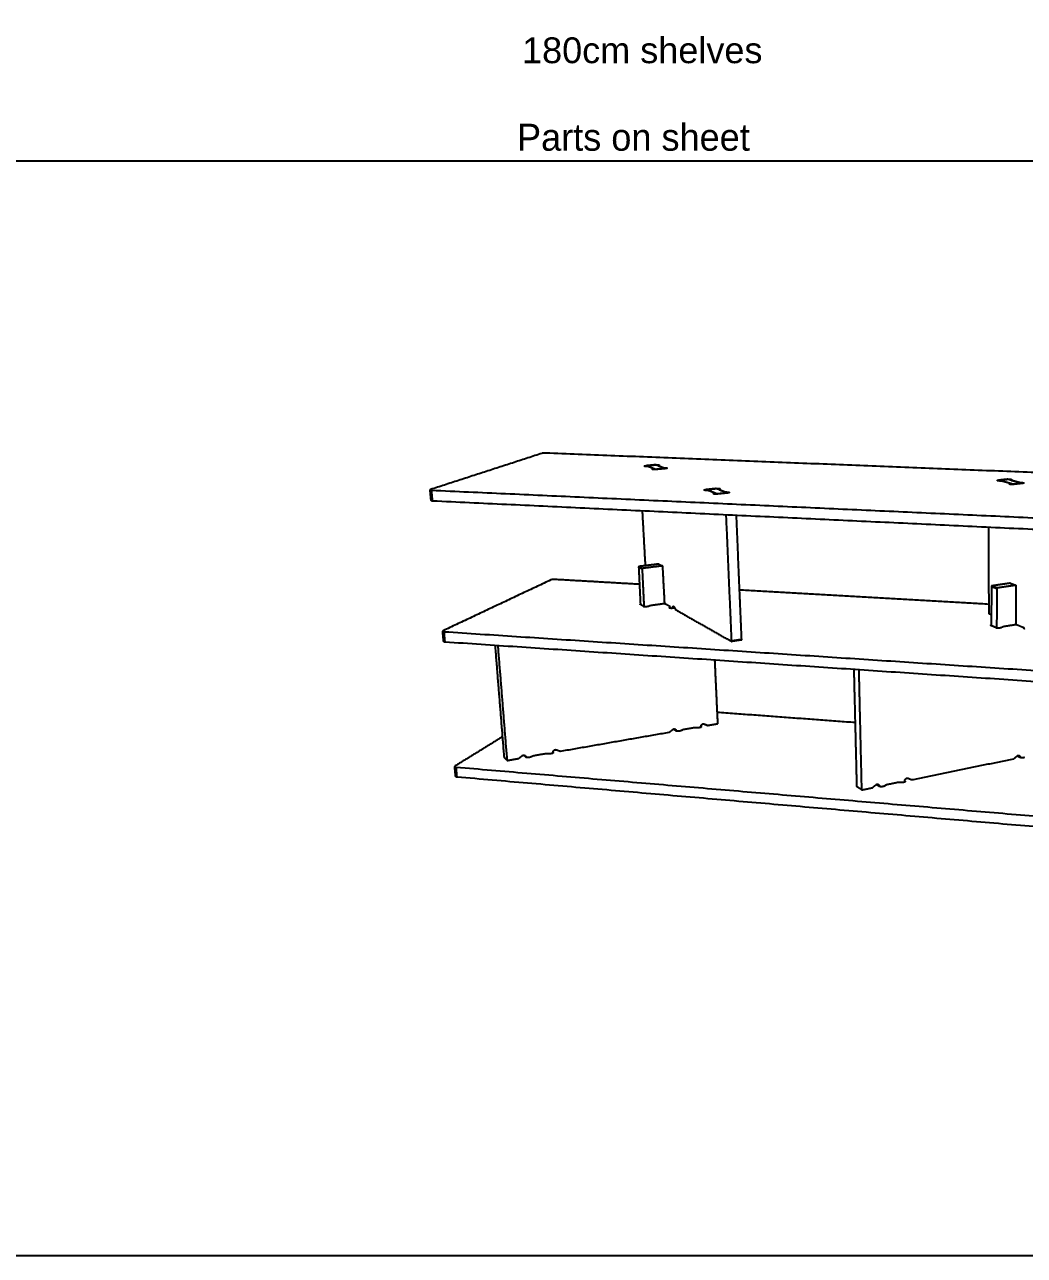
# Model space of a CAD drawing. Header units: millimetres. Extents: x -7898 to 5704, y -3753 to 2864.
# Drawn here: x 275 to 2987, y -3753 to -413 of the extents above; entities that cross this region are included whole.
import ezdxf

# ---------------------------------------------------------------- set-up
doc = ezdxf.new("R2010")
doc.units = ezdxf.units.MM
doc.header["$MEASUREMENT"] = 0
doc.layers.add('Layer 02', color=1, linetype='Continuous', true_color=0xff0000)

msp = doc.modelspace()

# ---------------------------------------------------------------- linework, layer by layer
at = {"layer": 'Layer 02'}
msp.add_lwpolyline([(-4640.6, -3752.6), (5704.2, -3752.6), (5704.2, 2863.8), (-4640.6, 2863.8)], close=True, dxfattribs=at)
for points in [[(-3623.4, -782.4, -0.3), (671.7, -782.4, -0.3), (4966.8, -782.4, -0.3)], [(1678.3, -1576.6, -0.3), (1527.3, -1625.6, -0.3), (1376.3, -1674.6, -0.3)], [(4522.4, -1688.8, -0.3), (3105.3, -1632.3, -0.3), (1688.3, -1575.7, -0.3)], [(1967.7, -1612.7, -0.3), (1963.3, -1612.3, -0.3), (1958.8, -1611.8, -0.3)], [(1960.9, -1609.8, -0.3), (1973.7, -1608.6, -0.3), (1986.5, -1607.4, -0.3)], [(1960.9, -1611.1, -0.3), (1960.9, -1610.5, -0.3), (1960.9, -1609.8, -0.3)], [(1960.9, -1611.3, -0.3), (1961, -1611.7, -0.3), (1961, -1612, -0.3)], [(1961.3, -1610, -0.3), (1974.1, -1608.8, -0.3), (1986.9, -1607.6, -0.3)], [(1987, -1607.6, -0.3), (1974.2, -1608.8, -0.3), (1961.4, -1610, -0.3)], [(1986.7, -1620.1, -0.3), (1974.1, -1615.1, -0.3), (1961.4, -1610, -0.3)], [(1979.6, -1617.4, -0.3), (1973.9, -1615.1, -0.3), (1968.1, -1612.8, -0.3)], [(1977.8, -1619.4, -0.3), (1978.8, -1618.4, -0.3), (1979.7, -1617.5, -0.3)], [(1977.9, -1619.8, -0.3), (1977.9, -1619.6, -0.3), (1977.8, -1619.4, -0.3)], [(1979.7, -1617.5, -0.3), (1979.8, -1618.9, -0.3), (1979.9, -1620.4, -0.3)], [(1979.9, -1620.4, -0.3), (1979.8, -1618.9, -0.3), (1979.7, -1617.5, -0.3)], [(1986.5, -1607.7, -0.3), (1986.5, -1607.6, -0.3), (1986.5, -1607.4, -0.3)], [(2012.6, -1617.7, -0.3), (1999.7, -1618.9, -0.3), (1986.7, -1620.1, -0.3)], [(2012.6, -1617.7, -0.3), (1999.8, -1612.7, -0.3), (1987, -1607.6, -0.3)], [(2013.3, -1618, -0.3), (2000.4, -1619.2, -0.3), (1987.4, -1620.4, -0.3)], [(1996, -1608.4, -0.3), (1995, -1609.3, -0.3), (1994.1, -1610.3, -0.3)], [(1994.1, -1610.4, -0.3), (1994.1, -1610.4, -0.3), (1994.1, -1610.3, -0.3)], [(1994.2, -1610.5, -0.3), (1994.2, -1610.4, -0.3), (1994.2, -1610.4, -0.3)], [(1994.2, -1610.4, -0.3), (2000, -1612.7, -0.3), (2005.9, -1614.9, -0.3)], [(2005.9, -1615, -0.3), (2005.9, -1615, -0.3), (2005.9, -1614.9, -0.3)], [(2006.3, -1615.2, -0.3), (2006.3, -1615.1, -0.3), (2006.3, -1615, -0.3)], [(2006.3, -1615, -0.3), (2010.8, -1615.5, -0.3), (2015.2, -1615.9, -0.3)], [(2015.3, -1617.7, -0.3), (2015.3, -1616.8, -0.3), (2015.2, -1615.9, -0.3)], [(2916.8, -1649.1, -0.3), (2928.8, -1647.8, -0.3), (2940.8, -1646.5, -0.3)], [(2916.8, -1650.5, -0.3), (2916.8, -1649.8, -0.3), (2916.8, -1649.1, -0.3)], [(2916.8, -1650.6, -0.3), (2916.8, -1650.9, -0.3), (2916.8, -1651.3, -0.3)], [(2927.6, -1652.3, -0.3), (2922.4, -1651.8, -0.3), (2917.2, -1651.3, -0.3)], [(2917.5, -1649.3, -0.3), (2929.5, -1648, -0.3), (2941.4, -1646.7, -0.3)], [(2941.6, -1646.7, -0.3), (2929.6, -1648, -0.3), (2917.7, -1649.3, -0.3)], [(2956.7, -1660.4, -0.3), (2937.2, -1654.9, -0.3), (2917.7, -1649.3, -0.3)], [(2945.9, -1657.4, -0.3), (2937, -1654.9, -0.3), (2928.1, -1652.4, -0.3)], [(2940.8, -1646.8, -0.3), (2940.8, -1646.6, -0.3), (2940.8, -1646.5, -0.3)], [(2980.8, -1657.7, -0.3), (2961.2, -1652.2, -0.3), (2941.6, -1646.7, -0.3)], [(2946.5, -1659.6, -0.3), (2946.3, -1658.6, -0.3), (2946.1, -1657.5, -0.3)], [(2951.9, -1649.6, -0.3), (2951.9, -1648.6, -0.3), (2951.9, -1647.5, -0.3)], [(2951.9, -1647.5, -0.3), (2952.1, -1648.6, -0.3), (2952.3, -1649.6, -0.3)], [(2952.3, -1649.7, -0.3), (2952.3, -1649.7, -0.3), (2952.3, -1649.6, -0.3)], [(2952.5, -1649.8, -0.3), (2952.5, -1649.7, -0.3), (2952.5, -1649.7, -0.3)], [(2952.5, -1649.7, -0.3), (2961.4, -1652.2, -0.3), (2970.4, -1654.7, -0.3)], [(2980.8, -1657.7, -0.3), (2968.7, -1659.1, -0.3), (2956.7, -1660.4, -0.3)], [(2981.9, -1658.1, -0.3), (2969.8, -1659.4, -0.3), (2957.8, -1660.7, -0.3)], [(2970.4, -1654.8, -0.3), (2970.4, -1654.8, -0.3), (2970.4, -1654.7, -0.3)], [(2970.9, -1654.9, -0.3), (2970.9, -1654.9, -0.3), (2970.9, -1654.8, -0.3)], [(2970.9, -1654.8, -0.3), (2976.1, -1655.3, -0.3), (2981.4, -1655.8, -0.3)], [(2981.4, -1658.1, -0.3), (2981.4, -1657, -0.3), (2981.4, -1655.8, -0.3)], [(1377.7, -1704, -0.3), (1376.4, -1689.7, -0.3), (1375.1, -1675.4, -0.3)], [(1381.8, -1705, -0.3), (1380.5, -1690.7, -0.3), (1379.2, -1676.4, -0.3)], [(1379.2, -1676.4, -0.3), (2983.8, -1749.8, -0.3), (4588.4, -1823.3, -0.3)], [(2131.5, -1677.9, -0.3), (2126.6, -1677.4, -0.3), (2121.8, -1676.9, -0.3)], [(2123.5, -1674.5, -0.3), (2137.1, -1673.2, -0.3), (2150.7, -1671.8, -0.3)], [(2123.6, -1676, -0.3), (2123.6, -1675.3, -0.3), (2123.5, -1674.5, -0.3)], [(2123.6, -1676.1, -0.3), (2123.6, -1676.6, -0.3), (2123.6, -1677.1, -0.3)], [(2124, -1674.8, -0.3), (2137.6, -1673.4, -0.3), (2151.2, -1672, -0.3)], [(2151.3, -1672, -0.3), (2137.7, -1673.4, -0.3), (2124.1, -1674.8, -0.3)], [(2153.7, -1686.6, -0.3), (2138.9, -1680.7, -0.3), (2124.1, -1674.8, -0.3)], [(2145.5, -1683.4, -0.3), (2138.7, -1680.7, -0.3), (2132, -1678, -0.3)], [(2144, -1685.8, -0.3), (2144.8, -1684.6, -0.3), (2145.6, -1683.5, -0.3)], [(2144, -1686.1, -0.3), (2144, -1685.9, -0.3), (2144, -1685.8, -0.3)], [(2145.6, -1683.5, -0.3), (2145.7, -1685.1, -0.3), (2145.7, -1686.8, -0.3)], [(2145.7, -1686.8, -0.3), (2145.6, -1685.1, -0.3), (2145.6, -1683.5, -0.3)], [(2150.7, -1672.1, -0.3), (2150.7, -1671.9, -0.3), (2150.7, -1671.8, -0.3)], [(2181.1, -1683.7, -0.3), (2166.2, -1677.9, -0.3), (2151.3, -1672, -0.3)], [(2181.1, -1683.7, -0.3), (2167.4, -1685.2, -0.3), (2153.7, -1686.6, -0.3)], [(2182, -1684.1, -0.3), (2168.3, -1685.5, -0.3), (2154.5, -1686.9, -0.3)], [(2159.6, -1675.3, -0.3), (2159.6, -1675.2, -0.3), (2159.5, -1675.1, -0.3)], [(2161.1, -1672.9, -0.3), (2160.3, -1674, -0.3), (2159.6, -1675.1, -0.3)], [(2159.7, -1675.3, -0.3), (2159.7, -1675.3, -0.3), (2159.7, -1675.2, -0.3)], [(2159.7, -1675.2, -0.3), (2166.5, -1677.9, -0.3), (2173.3, -1680.5, -0.3)], [(2173.3, -1680.7, -0.3), (2173.3, -1680.6, -0.3), (2173.3, -1680.5, -0.3)], [(2173.7, -1680.8, -0.3), (2173.7, -1680.7, -0.3), (2173.7, -1680.6, -0.3)], [(2173.7, -1680.6, -0.3), (2178.7, -1681.2, -0.3), (2183.6, -1681.7, -0.3)], [(2183.7, -1683.8, -0.3), (2183.6, -1682.8, -0.3), (2183.6, -1681.7, -0.3)], [(1381.8, -1705, -0.3), (2983.5, -1780.8, -0.3), (4585.3, -1856.5, -0.3)], [(1950.2, -1731.9, -0.3), (1954.4, -1806.6, -0.3), (1958.6, -1881.3, -0.3)], [(2193.2, -2085.6, -0.3), (2185.7, -1914.2, -0.3), (2178.3, -1742.7, -0.3)], [(2220.2, -2081.6, -0.3), (2213.1, -1912.8, -0.3), (2206, -1744, -0.3)], [(2889.6, -1776.3, -0.3), (2890, -1892.9, -0.3), (2890.3, -2009.4, -0.3)], [(1940.7, -1885, -0.3), (1945.4, -1887.5, -0.3), (1950.2, -1890.1, -0.3)], [(1994.9, -1876.9, -0.3), (1968.5, -1880.1, -0.3), (1942, -1883.3, -0.3)], [(1942, -1883.3, -0.3), (1946.8, -1885.9, -0.3), (1951.6, -1888.5, -0.3)], [(2004.7, -1881.9, -0.3), (1978.1, -1885.2, -0.3), (1951.6, -1888.5, -0.3)], [(1994.9, -1876.9, -0.3), (1999.8, -1879.4, -0.3), (2004.7, -1881.9, -0.3)], [(1995.7, -1877, -0.3), (2000.5, -1879.5, -0.3), (2005.4, -1882, -0.3)], [(2011.6, -1984.4, -0.3), (2008.9, -1933.8, -0.3), (2006.2, -1883.2, -0.3)], [(1702.7, -1919.8, -0.3), (1556.5, -1988.8, -0.3), (1410.3, -2057.8, -0.3)], [(1942.9, -1931.8, -0.3), (1827.7, -1925.2, -0.3), (1712.5, -1918.6, -0.3)], [(2948.5, -1928.8, -0.3), (2923.8, -1932.4, -0.3), (2899.1, -1935.9, -0.3)], [(2899.1, -1935.9, -0.3), (2906.5, -1938.7, -0.3), (2913.8, -1941.6, -0.3)], [(2963.4, -1934.4, -0.3), (2938.6, -1938, -0.3), (2913.8, -1941.6, -0.3)], [(2948.5, -1928.8, -0.3), (2956, -1931.6, -0.3), (2963.4, -1934.4, -0.3)], [(2949.1, -1928.9, -0.3), (2956.5, -1931.6, -0.3), (2963.9, -1934.4, -0.3)], [(2964.6, -2041.4, -0.3), (2964.7, -1988.6, -0.3), (2964.8, -1935.7, -0.3)], [(2890.2, -1986.1, -0.3), (2552.4, -1966.7, -0.3), (2214.5, -1947.4, -0.3)], [(2897.7, -1937.6, -0.3), (2905.1, -1940.5, -0.3), (2912.5, -1943.3, -0.3)], [(1954.7, -1992, -0.3), (1949.9, -1989.2, -0.3), (1945.1, -1986.4, -0.3)], [(1974.1, -1989.4, -0.3), (1970.4, -1990.7, -0.3), (1966.8, -1991.9, -0.3)], [(2011.1, -1984.4, -0.3), (1992.9, -1986.9, -0.3), (1974.6, -1989.3, -0.3)], [(2011.6, -1984.2, -0.3), (2011.6, -1984.2, -0.3), (2011.6, -1984.2, -0.3)], [(2025.8, -1992.4, -0.3), (2018.8, -1988.4, -0.3), (2011.8, -1984.4, -0.3)], [(2024.1, -1995.3, -0.3), (2025, -1994, -0.3), (2025.9, -1992.6, -0.3)], [(2024.2, -1995.9, -0.3), (2024.2, -1995.6, -0.3), (2024.1, -1995.3, -0.3)], [(2025.9, -1992.5, -0.3), (2026, -1994.6, -0.3), (2026.1, -1996.7, -0.3)], [(2026.1, -1996.7, -0.3), (2026, -1994.6, -0.3), (2025.9, -1992.6, -0.3)], [(2038.5, -1996, -0.3), (2036, -1996.3, -0.3), (2033.6, -1996.6, -0.3)], [(2033.6, -1996.8, -0.3), (2033.6, -1996.7, -0.3), (2033.6, -1996.6, -0.3)], [(2038.6, -1996.1, -0.3), (2036.1, -1996.4, -0.3), (2033.7, -1996.7, -0.3)], [(2037, -1993.1, -0.3), (2039, -1996.9, -0.3), (2040.9, -2000.6, -0.3)], [(2041.2, -2001, -0.3), (2116.9, -2043.9, -0.3), (2192.6, -2086.8, -0.3)], [(2891.1, -2011.2, -0.3), (2894.2, -2012.5, -0.3), (2897.2, -2013.7, -0.3)], [(1411.6, -2086.3, -0.3), (1410.4, -2072.7, -0.3), (1409.2, -2059, -0.3)], [(1415.7, -2087.7, -0.3), (1414.5, -2074, -0.3), (1413.3, -2060.3, -0.3)], [(1413.3, -2060.3, -0.3), (2979.9, -2163.1, -0.3), (4546.6, -2265.9, -0.3)], [(2911.4, -2049.7, -0.3), (2904, -2046.7, -0.3), (2896.7, -2043.6, -0.3)], [(2929.6, -2047, -0.3), (2926.8, -2048.3, -0.3), (2924, -2049.6, -0.3)], [(2964.1, -2041.4, -0.3), (2947.1, -2044.1, -0.3), (2930.1, -2046.8, -0.3)], [(2986.3, -2050.2, -0.3), (2975.6, -2045.8, -0.3), (2964.9, -2041.5, -0.3)], [(2987, -2053.4, -0.3), (2986.8, -2051.9, -0.3), (2986.5, -2050.4, -0.3)], [(1415.7, -2087.7, -0.3), (2979.7, -2192.6, -0.3), (4543.6, -2297.4, -0.3)], [(1551, -2096.8, -0.3), (1563.2, -2248.8, -0.3), (1575.5, -2400.8, -0.3)], [(1558.5, -2097.3, -0.3), (1571, -2252.9, -0.3), (1583.5, -2408.5, -0.3)], [(2219.7, -2082.8, -0.3), (2206.3, -2084.8, -0.3), (2192.8, -2086.9, -0.3)], [(2220.2, -2081.6, -0.3), (2206.7, -2083.6, -0.3), (2193.2, -2085.6, -0.3)], [(2155.6, -2308.5, -0.3), (2151.6, -2222.6, -0.3), (2147.6, -2136.8, -0.3)], [(2524.3, -2162, -0.3), (2528.2, -2320.9, -0.3), (2532, -2479.8, -0.3)], [(2537.6, -2162.9, -0.3), (2541.4, -2325.6, -0.3), (2545.2, -2488.3, -0.3)], [(2527.8, -2307.1, -0.3), (2341, -2293.3, -0.3), (2154.2, -2279.4, -0.3)], [(1728.8, -2384.5, -0.3), (1876.3, -2358.7, -0.3), (2023.8, -2332.9, -0.3)], [(2024.5, -2332.6, -0.3), (2028.9, -2329.2, -0.3), (2033.2, -2325.8, -0.3)], [(2042.5, -2329.5, -0.3), (2039.1, -2327.1, -0.3), (2035.6, -2324.6, -0.3)], [(2035.8, -2324.5, -0.3), (2039.3, -2327, -0.3), (2042.8, -2329.6, -0.3)], [(2042.8, -2329.6, -0.3), (2042.8, -2329.6, -0.3), (2042.8, -2329.7, -0.3)], [(2061.2, -2326.4, -0.3), (2057.8, -2327.9, -0.3), (2054.3, -2329.4, -0.3)], [(2091, -2321.1, -0.3), (2076.4, -2323.7, -0.3), (2061.8, -2326.3, -0.3)], [(2102.6, -2321, -0.3), (2097.2, -2321, -0.3), (2091.7, -2321.1, -0.3)], [(2109.8, -2317.7, -0.3), (2109.8, -2317.7, -0.3), (2109.9, -2317.8, -0.3)], [(2109.8, -2319.4, -0.3), (2109.8, -2318.6, -0.3), (2109.8, -2317.8, -0.3)], [(2110, -2319.3, -0.3), (2109.9, -2318.5, -0.3), (2109.9, -2317.8, -0.3)], [(2118.6, -2310.9, -0.3), (2123.2, -2312.7, -0.3), (2127.7, -2314.5, -0.3)], [(2128.4, -2314.6, -0.3), (2141.3, -2312.3, -0.3), (2154.3, -2310.1, -0.3)], [(1571.1, -2345.6, -0.3), (1507, -2385.2, -0.3), (1442.9, -2424.7, -0.3)], [(1575.5, -2400.8, -0.3), (1579.5, -2404.6, -0.3), (1583.5, -2408.5, -0.3)], [(1583.9, -2409.3, -0.3), (1579.9, -2405.4, -0.3), (1575.9, -2401.6, -0.3)], [(1615.1, -2404.2, -0.3), (1619.8, -2400.6, -0.3), (1624.5, -2397.1, -0.3)], [(1634.9, -2400.9, -0.3), (1632, -2398.2, -0.3), (1629.1, -2395.5, -0.3)], [(1629.4, -2395.5, -0.3), (1632.3, -2398.2, -0.3), (1635.2, -2400.9, -0.3)], [(1635.2, -2400.9, -0.3), (1635.2, -2401, -0.3), (1635.2, -2401.1, -0.3)], [(1655.3, -2397.5, -0.3), (1651.3, -2399.1, -0.3), (1647.2, -2400.8, -0.3)], [(1688, -2391.7, -0.3), (1671.9, -2394.5, -0.3), (1655.9, -2397.3, -0.3)], [(1700.1, -2391.5, -0.3), (1694.4, -2391.6, -0.3), (1688.6, -2391.6, -0.3)], [(1708.4, -2387.8, -0.3), (1708.5, -2387.9, -0.3), (1708.6, -2388, -0.3)], [(1708.5, -2389.4, -0.3), (1708.5, -2388.7, -0.3), (1708.4, -2388.1, -0.3)], [(1708.7, -2389.2, -0.3), (1708.6, -2388.6, -0.3), (1708.6, -2388, -0.3)], [(1718, -2380.8, -0.3), (1723.1, -2382.6, -0.3), (1728.1, -2384.5, -0.3)], [(2958.7, -2404.8, -0.3), (2963, -2401.2, -0.3), (2967.2, -2397.6, -0.3)], [(2975.6, -2401.5, -0.3), (2971.6, -2399.4, -0.3), (2967.6, -2397.3, -0.3)], [(2967.7, -2397.2, -0.3), (2971.8, -2399.3, -0.3), (2975.9, -2401.5, -0.3)], [(2975.9, -2401.5, -0.3), (2975.9, -2401.5, -0.3), (2975.9, -2401.6, -0.3)], [(1444.1, -2452.4, -0.3), (1443, -2439.3, -0.3), (1441.8, -2426.2, -0.3)], [(1448.2, -2454.1, -0.3), (1447, -2441, -0.3), (1445.8, -2427.8, -0.3)], [(1445.8, -2427.8, -0.3), (2976.4, -2557.2, -0.3), (4506.9, -2686.6, -0.3)], [(1585.1, -2409.7, -0.3), (1599.7, -2407.1, -0.3), (1614.3, -2404.6, -0.3)], [(2681.7, -2461.8, -0.3), (2819.9, -2433.5, -0.3), (2958.1, -2405.1, -0.3)], [(1448.2, -2454.1, -0.3), (2976.1, -2585.3, -0.3), (4504.1, -2716.6, -0.3)], [(2643.3, -2469.7, -0.3), (2628.2, -2472.8, -0.3), (2613.2, -2475.9, -0.3)], [(2655.9, -2469.5, -0.3), (2649.9, -2469.5, -0.3), (2644, -2469.6, -0.3)], [(2662.5, -2465.6, -0.3), (2662.6, -2465.6, -0.3), (2662.6, -2465.6, -0.3)], [(2662.6, -2468.1, -0.3), (2662.5, -2466.9, -0.3), (2662.5, -2465.7, -0.3)], [(2662.6, -2468, -0.3), (2662.6, -2466.8, -0.3), (2662.6, -2465.6, -0.3)], [(2671.8, -2458, -0.3), (2676.4, -2459.9, -0.3), (2681, -2461.7, -0.3)], [(2532, -2479.8, -0.3), (2538.6, -2484, -0.3), (2545.2, -2488.3, -0.3)], [(2545.7, -2489.3, -0.3), (2539.2, -2485.1, -0.3), (2532.6, -2480.8, -0.3)], [(2546.7, -2489.5, -0.3), (2560.4, -2486.7, -0.3), (2574.1, -2483.9, -0.3)], [(2574.8, -2483.5, -0.3), (2579.4, -2479.7, -0.3), (2584, -2475.9, -0.3)], [(2593.4, -2479.8, -0.3), (2589.5, -2477.4, -0.3), (2585.6, -2474.9, -0.3)], [(2585.7, -2474.8, -0.3), (2589.7, -2477.3, -0.3), (2593.7, -2479.8, -0.3)], [(2593.7, -2479.8, -0.3), (2593.7, -2479.9, -0.3), (2593.7, -2480, -0.3)], [(2612.6, -2476, -0.3), (2609.4, -2477.9, -0.3), (2606.2, -2479.7, -0.3)]]:
    msp.add_open_spline(points, degree=2, dxfattribs=at)
for points, weights in [([(1688.3, -1575.7, -0.3), (1681.7, -1575.4, -0.3), (1678.3, -1576.6, -0.3)], [3288.01251361, 2325.75467295, 3284.41843747]), ([(1961.4, -1610, -0.3), (1960.9, -1609.8, -0.3), (1960.9, -1611.3, -0.3)], [3149.57635107, 2227.66646085, 3150.65999443]), ([(1968.1, -1612.8, -0.3), (1967.9, -1612.7, -0.3), (1967.7, -1612.7, -0.3)], [1, 0.992253156394, 1]), ([(1979.7, -1617.5, -0.3), (1979.8, -1617.4, -0.3), (1979.6, -1617.4, -0.3)], [3120.91800062, 3015.07989697, 3121.32369054]), ([(1987, -1620.4, -0.3), (1986.9, -1620.2, -0.3), (1986.7, -1620.1, -0.3)], [2697.40530085, 2794.05140344, 3111.04714688]), ([(1987, -1607.6, -0.3), (1987, -1607.6, -0.3), (1986.9, -1607.6, -0.3)], [1, 0.972563693304, 1]), ([(1994.1, -1610.3, -0.3), (1994.1, -1610.3, -0.3), (1994.2, -1610.4, -0.3)], [3148.60859043, 3041.40594621, 3148.20290052]), ([(2005.9, -1614.9, -0.3), (2006.1, -1615, -0.3), (2006.3, -1615, -0.3)], [1, 0.992492017476, 1]), ([(2012.9, -1618, -0.3), (2012.8, -1617.7, -0.3), (2012.6, -1617.7, -0.3)], [2704.5204393, 2800.92008886, 3120.19617107]), ([(2917.7, -1649.3, -0.3), (2916.8, -1649.1, -0.3), (2916.8, -1650.6, -0.3)], [3004.64292033, 2125.18304914, 3005.72656368]), ([(2928.1, -1652.4, -0.3), (2927.8, -1652.3, -0.3), (2927.6, -1652.3, -0.3)], [1, 0.996289688373, 1]), ([(2941.6, -1646.7, -0.3), (2941.5, -1646.7, -0.3), (2941.4, -1646.7, -0.3)], [1, 0.98162323453, 1]), ([(2946.1, -1657.5, -0.3), (2946.1, -1657.5, -0.3), (2945.9, -1657.4, -0.3)], [2975.98456988, 2875.07135586, 2976.39025979]), ([(2952.3, -1649.6, -0.3), (2952.3, -1649.6, -0.3), (2952.5, -1649.7, -0.3)], [3003.67515969, 2901.39740509, 3003.26946978]), ([(2957.1, -1660.8, -0.3), (2956.9, -1660.5, -0.3), (2956.7, -1660.4, -0.3)], [2561.7709639, 2646.39741047, 2966.11371614]), ([(2970.4, -1654.7, -0.3), (2970.6, -1654.8, -0.3), (2970.9, -1654.8, -0.3)], [1, 0.996390131098, 1]), ([(2981.3, -1658.1, -0.3), (2981.1, -1657.8, -0.3), (2980.8, -1657.7, -0.3)], [2567.78832535, 2650.94247572, 2975.26274033]), ([(1376.3, -1674.6, -0.3), (1372, -1676, -0.3), (1379.2, -1676.4, -0.3)], [2918.18006371, 2060.14478822, 2912.38341232]), ([(2124.1, -1674.8, -0.3), (2123.5, -1674.5, -0.3), (2123.6, -1676.1, -0.3)], [2917.58135563, 2063.62122637, 2918.66499898]), ([(2132, -1678, -0.3), (2131.8, -1678, -0.3), (2131.5, -1677.9, -0.3)], [1, 0.992354162395, 1]), ([(2145.6, -1683.5, -0.3), (2145.6, -1683.4, -0.3), (2145.5, -1683.4, -0.3)], [2888.92300518, 2790.96817416, 2889.3286951]), ([(2151.3, -1672, -0.3), (2151.2, -1672, -0.3), (2151.2, -1672, -0.3)], [1, 0.971515802985, 1]), ([(2154.1, -1686.9, -0.3), (2153.9, -1686.6, -0.3), (2153.7, -1686.6, -0.3)], [2489.8604286, 2574.76977527, 2879.05215144]), ([(2159.6, -1675.1, -0.3), (2159.5, -1675.2, -0.3), (2159.7, -1675.2, -0.3)], [2916.61359499, 2817.29422339, 2916.20790508]), ([(2173.3, -1680.5, -0.3), (2173.5, -1680.6, -0.3), (2173.7, -1680.6, -0.3)], [1, 0.992598631226, 1]), ([(2181.5, -1684.1, -0.3), (2181.3, -1683.8, -0.3), (2181.1, -1683.7, -0.3)], [2496.92654052, 2581.42457591, 2888.20117563]), ([(1377.7, -1704, -0.3), (1377.7, -1704.8, -0.3), (1381.8, -1705, -0.3)], [2526.45890835, 2370.27654723, 2917.13312722]), ([(1942, -1883.3, -0.3), (1940.6, -1883.5, -0.3), (1940.7, -1885, -0.3)], [3144.14559809, 2234.5018304, 3143.89845613]), ([(1951.6, -1888.5, -0.3), (1950.1, -1888.7, -0.3), (1950.2, -1890.1, -0.3)], [3129.38973266, 2224.01335816, 3129.1425907]), ([(1995.7, -1877, -0.3), (1995.3, -1876.8, -0.3), (1994.9, -1876.9, -0.3)], [1, 0.954989031991, 1]), ([(2006.2, -1883.2, -0.3), (2006.1, -1881.7, -0.3), (2004.7, -1881.9, -0.3)], [3149.02886918, 2226.51308113, 3148.25671701]), ([(1712.5, -1918.6, -0.3), (1706.1, -1918.2, -0.3), (1702.7, -1919.8, -0.3)], [3352.91962268, 2371.65092992, 3349.32554654]), ([(2899.1, -1935.9, -0.3), (2897.7, -1936.1, -0.3), (2897.7, -1937.6, -0.3)], [2999.21216735, 2131.48311742, 2998.96502538]), ([(2949.1, -1928.9, -0.3), (2948.8, -1928.8, -0.3), (2948.5, -1928.8, -0.3)], [1, 0.968184159531, 1]), ([(2964.8, -1935.7, -0.3), (2964.8, -1934.2, -0.3), (2963.4, -1934.4, -0.3)], [3004.09543844, 2124.02966943, 3003.32328626]), ([(2913.8, -1941.6, -0.3), (2912.5, -1941.8, -0.3), (2912.5, -1943.3, -0.3)], [2984.45630192, 2120.99464517, 2984.20915995]), ([(1945.1, -1986.4, -0.3), (1944.1, -1985.8, -0.3), (1945.4, -1985.1, -0.3)], [3161.98204609, 2844.6710713, 3007.72831746]), ([(1974.6, -1989.3, -0.3), (1974.3, -1989.4, -0.3), (1974.1, -1989.4, -0.3)], [1, 0.995946379675, 1]), ([(2011.8, -1984.4, -0.3), (2011.6, -1984.3, -0.3), (2011.1, -1984.4, -0.3)], [3167.14746037, 2239.71432905, 3167.25648229]), ([(2011.6, -1984.2, -0.3), (2011.9, -1984.4, -0.3), (2012.2, -1984.7, -0.3)], [1, 0.986960523825, 1]), ([(2025.9, -1992.6, -0.3), (2026, -1992.5, -0.3), (2025.8, -1992.4, -0.3)], [3145.6563649, 3038.97764282, 3146.06205482]), ([(2040.9, -2000.6, -0.3), (2041.1, -2000.9, -0.3), (2041.2, -2001, -0.3)], [3124.04433287, 3017.73928387, 3123.67022072]), ([(2890.3, -2009.4, -0.3), (2890.3, -2010.9, -0.3), (2891.1, -2011.2, -0.3)], [3097.97811692, 2190.78792087, 3097.42221967]), ([(1410.3, -2057.8, -0.3), (1406.1, -2059.8, -0.3), (1413.3, -2060.3, -0.3)], [2983.08717279, 2106.04104519, 2977.29052139]), ([(2930.1, -2046.8, -0.3), (2929.8, -2046.9, -0.3), (2929.6, -2047, -0.3)], [1, 0.990890803747, 1]), ([(2964.9, -2041.5, -0.3), (2964.6, -2041.4, -0.3), (2964.1, -2041.4, -0.3)], [3022.21402963, 2137.23091735, 3022.32305154]), ([(2964.6, -2041.2, -0.3), (2964.9, -2041.4, -0.3), (2965.2, -2041.6, -0.3)], [1, 0.99333908319, 1]), ([(2986.5, -2050.4, -0.3), (2986.5, -2050.3, -0.3), (2986.3, -2050.2, -0.3)], [3000.72293416, 2898.9691017, 3001.12862407]), ([(1411.6, -2086.3, -0.3), (1411.7, -2087.4, -0.3), (1415.7, -2087.7, -0.3)], [2582.61248543, 2423.00482918, 2982.04023629]), ([(2192.6, -2086.8, -0.3), (2193.3, -2087.2, -0.3), (2193.2, -2085.6, -0.3)], [2916.08707025, 2061.40527677, 2915.0034269]), ([(2219.7, -2082.8, -0.3), (2220.2, -2082.8, -0.3), (2220.2, -2081.6, -0.3)], [2659.63456309, 2231.91257982, 2924.15245109]), ([(2023.8, -2332.9, -0.3), (2024.2, -2332.8, -0.3), (2024.5, -2332.6, -0.3)], [1, 0.970647337745, 1]), ([(2061.8, -2326.3, -0.3), (2061.5, -2326.3, -0.3), (2061.2, -2326.4, -0.3)], [1, 0.99333427322, 1]), ([(2091.7, -2321.1, -0.3), (2091.4, -2321.1, -0.3), (2091, -2321.1, -0.3)], [1, 0.996776140399, 1]), ([(2127.7, -2314.5, -0.3), (2128.1, -2314.6, -0.3), (2128.4, -2314.6, -0.3)], [1, 0.961944079236, 1]), ([(2154.3, -2310.1, -0.3), (2155.6, -2309.8, -0.3), (2155.6, -2308.5, -0.3)], [3278.671131, 2318.72999763, 3278.91553707]), ([(1575.5, -2400.8, -0.3), (1575.6, -2401.3, -0.3), (1575.9, -2401.6, -0.3)], [1, 0.934906471309, 1]), ([(1614.3, -2404.6, -0.3), (1614.7, -2404.5, -0.3), (1615.1, -2404.2, -0.3)], [1, 0.972136367594, 1]), ([(1655.9, -2397.3, -0.3), (1655.6, -2397.3, -0.3), (1655.3, -2397.5, -0.3)], [1, 0.994498193236, 1]), ([(1688.6, -2391.6, -0.3), (1688.3, -2391.6, -0.3), (1688, -2391.7, -0.3)], [1, 0.99679031822, 1]), ([(1728.1, -2384.5, -0.3), (1728.4, -2384.6, -0.3), (1728.8, -2384.5, -0.3)], [1, 0.965745277656, 1]), ([(1442.9, -2424.7, -0.3), (1438.8, -2427.2, -0.3), (1445.8, -2427.8, -0.3)], [3047.99590465, 2151.93844965, 3042.19925326]), ([(1583.5, -2408.5, -0.3), (1583.6, -2409.9, -0.3), (1585.1, -2409.7, -0.3)], [3075.60388838, 2174.96695214, 3076.37604055]), ([(2958.1, -2405.1, -0.3), (2958.5, -2405, -0.3), (2958.7, -2404.8, -0.3)], [1, 0.969017003522, 1]), ([(1444.1, -2452.4, -0.3), (1444.3, -2453.8, -0.3), (1448.2, -2454.1, -0.3)], [2638.23595997, 2476.66898509, 3046.94896816]), ([(2644, -2469.6, -0.3), (2643.6, -2469.6, -0.3), (2643.3, -2469.7, -0.3)], [1, 0.995587314586, 1]), ([(2681, -2461.7, -0.3), (2681.3, -2461.9, -0.3), (2681.7, -2461.8, -0.3)], [1, 0.956226068121, 1]), ([(2532, -2479.8, -0.3), (2532.1, -2480.5, -0.3), (2532.6, -2480.8, -0.3)], [2945.42632306, 2461.78049382, 2520.77953878]), ([(2545.2, -2488.3, -0.3), (2545.3, -2489.8, -0.3), (2546.7, -2489.5, -0.3)], [2930.67045763, 2072.48354044, 2931.4426098]), ([(2574.1, -2483.9, -0.3), (2574.5, -2483.8, -0.3), (2574.8, -2483.5, -0.3)], [1, 0.970530373235, 1]), ([(2613.2, -2475.9, -0.3), (2612.9, -2475.9, -0.3), (2612.6, -2476, -0.3)], [1, 0.988506997675, 1])]:
    msp.add_rational_spline(points, weights, degree=2, dxfattribs=at)
for points, weights, knots in [([(1958.8, -1611.8, -0.3), (1955.7, -1611.5, -0.3), (1956.3, -1610.8, -0.3), (1957, -1610.1, -0.3), (1960.9, -1609.8, -0.3)], [3142.63291291, 2722.94571332, 3146.4449323, 2727.42733461, 3150.39612137], [-8951.834935, -8951.834935, -8951.834935, -8948.618057, -8948.618057, -8945.401179, -8945.401179, -8945.401179]), ([(1987.4, -1620.4, -0.3), (1983.6, -1620.7, -0.3), (1980.4, -1620.4, -0.3), (1977.2, -1620.1, -0.3), (1977.8, -1619.4, -0.3)], [3109.98144549, 2692.42334778, 3109.83979418, 2694.54073076, 3113.64924409], [-9007.570082, -9007.570082, -9007.570082, -9004.366353, -9004.366353, -9001.162623, -9001.162623, -9001.162623]), ([(1986.5, -1607.4, -0.3), (1990.3, -1607.1, -0.3), (1993.4, -1607.4, -0.3), (1996.6, -1607.7, -0.3), (1996, -1608.4, -0.3)], [3159.54514557, 2737.71397733, 3159.68679677, 2735.59659405, 3155.8773465], [-8933.159598, -8933.159598, -8933.159598, -8929.942718, -8929.942718, -8926.725839, -8926.725839, -8926.725839]), ([(2015.2, -1615.9, -0.3), (2018.4, -1616.2, -0.3), (2017.8, -1616.9, -0.3), (2017.2, -1617.6, -0.3), (2013.3, -1618, -0.3)], [3126.89368164, 2707.19138021, 3123.08166251, 2702.70975583, 3119.13046968], [-8877.39815, -8877.39815, -8877.39815, -8874.194419, -8874.194419, -8870.990688, -8870.990688, -8870.990688]), ([(2917.2, -1651.3, -0.3), (2913.5, -1650.9, -0.3), (2913.4, -1650.2, -0.3), (2913.3, -1649.5, -0.3), (2916.8, -1649.1, -0.3)], [2997.69948217, 2597.41653965, 3001.51150155, 2601.89816095, 3005.46269063], [-9100.65591, -9100.65591, -9100.65591, -9097.439032, -9097.439032, -9094.222154, -9094.222154, -9094.222154]), ([(2940.8, -1646.5, -0.3), (2944.3, -1646.1, -0.3), (2948, -1646.4, -0.3), (2951.7, -1646.8, -0.3), (2951.9, -1647.5, -0.3)], [3014.61171482, 2612.18481421, 3014.75336602, 2610.06743093, 3010.94391576], [-9081.980573, -9081.980573, -9081.980573, -9078.763693, -9078.763693, -9075.546814, -9075.546814, -9075.546814]), ([(2957.8, -1660.7, -0.3), (2954.1, -1661.1, -0.3), (2950.4, -1660.8, -0.3), (2946.6, -1660.4, -0.3), (2946.5, -1659.6, -0.3)], [2965.04801475, 2566.8941828, 2964.90636343, 2569.01156578, 2968.71581335], [-9156.391057, -9156.391057, -9156.391057, -9153.187328, -9153.187328, -9149.983598, -9149.983598, -9149.983598]), ([(2981.4, -1655.8, -0.3), (2985.2, -1656.2, -0.3), (2985.3, -1656.9, -0.3), (2985.5, -1657.7, -0.3), (2981.9, -1658.1, -0.3)], [2981.96025089, 2581.66223682, 2978.14823176, 2577.18061244, 2974.19703894], [-9026.219125, -9026.219125, -9026.219125, -9023.015394, -9023.015394, -9019.811663, -9019.811663, -9019.811663]), ([(2121.8, -1676.9, -0.3), (2118.3, -1676.5, -0.3), (2118.9, -1675.7, -0.3), (2119.5, -1675, -0.3), (2123.5, -1674.5, -0.3)], [2910.63791747, 2522.01111926, 2914.44993686, 2526.49274055, 2918.40112593], [-8779.237229, -8779.237229, -8779.237229, -8776.020351, -8776.020351, -8772.803473, -8772.803473, -8772.803473]), ([(2154.5, -1686.9, -0.3), (2150.4, -1687.3, -0.3), (2146.9, -1686.9, -0.3), (2143.4, -1686.6, -0.3), (2144, -1685.8, -0.3)], [2877.98645005, 2491.48876762, 2877.84479874, 2493.6061506, 2881.65424865], [-8834.972376, -8834.972376, -8834.972376, -8831.768647, -8831.768647, -8828.564918, -8828.564918, -8828.564918]), ([(2150.7, -1671.8, -0.3), (2154.7, -1671.4, -0.3), (2158.2, -1671.8, -0.3), (2161.7, -1672.1, -0.3), (2161.1, -1672.9, -0.3)], [2927.55015013, 2536.77940015, 2927.69180133, 2534.66201687, 2923.88235106], [-8760.561892, -8760.561892, -8760.561892, -8757.345012, -8757.345012, -8754.128133, -8754.128133, -8754.128133]), ([(2183.6, -1681.7, -0.3), (2187.1, -1682.1, -0.3), (2186.6, -1682.9, -0.3), (2186, -1683.6, -0.3), (2182, -1684.1, -0.3)], [2894.8986862, 2506.25683461, 2891.08666707, 2501.77521024, 2887.13547424], [-8853.621419, -8853.621419, -8853.621419, -8850.417688, -8850.417688, -8847.213957, -8847.213957, -8847.213957]), ([(1940.7, -1885, -0.3), (1943.1, -1935.8, -0.3), (1945.4, -1986.4, -0.3), (1945.4, -1986.5, -0.3), (1945.4, -1986.6, -0.3)], [3143.89845613, 3152.91688927, 3161.93532241, 3161.94989555, 3161.96446868], [2429.833714, 2429.833714, 2429.833714, 2497.483615, 2497.483615, 2497.676167, 2497.676167, 2497.676167]), ([(1950.2, -1890.1, -0.3), (1952.6, -1941.2, -0.3), (1955, -1992, -0.3), (1955, -1992.1, -0.3), (1955, -1992.1, -0.3)], [3129.1425907, 3138.16102384, 3147.17945698, 3147.19144979, 3147.20344261], [2429.833714, 2429.833714, 2429.833714, 2497.483615, 2497.483615, 2497.642074, 2497.642074, 2497.642074]), ([(2897.7, -1937.6, -0.3), (2897.4, -1990.8, -0.3), (2897, -2043.6, -0.3), (2897, -2043.7, -0.3), (2897, -2043.7, -0.3)], [2998.96502538, 3007.98345853, 3017.00189167, 3017.0119847, 3017.02207773], [2429.833714, 2429.833714, 2429.833714, 2497.483615, 2497.483615, 2497.616972, 2497.616972, 2497.616972]), ([(2912.5, -1943.3, -0.3), (2912.1, -1996.7, -0.3), (2911.7, -2049.8, -0.3), (2911.7, -2049.8, -0.3), (2911.7, -2049.9, -0.3)], [2984.20915995, 2993.22759309, 3002.24602623, 3002.25512147, 3002.2642167], [2429.833714, 2429.833714, 2429.833714, 2497.483615, 2497.483615, 2497.603789, 2497.603789, 2497.603789]), ([(1966.8, -1991.9, -0.3), (1964.2, -1992.7, -0.3), (1960.1, -1992.8, -0.3), (1956.1, -1992.8, -0.3), (1954.7, -1992, -0.3)], [3147.46733713, 2724.09636687, 3145.10664906, 2723.95714963, 3147.22618066], [15505.466371, 15505.466371, 15505.466371, 15510.17713, 15510.17713, 15514.88789, 15514.88789, 15514.88789]), ([(2033.7, -1996.7, -0.3), (2029.9, -1997.3, -0.3), (2026.7, -1996.8, -0.3), (2023.5, -1996.3, -0.3), (2024.1, -1995.3, -0.3)], [3134.71980977, 2713.84964119, 3134.57815846, 2715.96702417, 3138.38760837], [15427.692004, 15427.692004, 15427.692004, 15432.402761, 15432.402761, 15437.113518, 15437.113518, 15437.113518]), ([(2033.6, -1996.6, -0.3), (2033.4, -1992.9, -0.3), (2034.5, -1991.7, -0.3), (2035.7, -1990.5, -0.3), (2037, -1993.1, -0.3)], [3134.96574086, 2714.65035623, 3132.09428678, 2710.86338791, 3128.40583339], [2528.862114, 2528.862114, 2528.862114, 2533.572874, 2533.572874, 2538.283635, 2538.283635, 2538.283635]), ([(2896.7, -2043.6, -0.3), (2894.5, -2042.7, -0.3), (2896.5, -2041.8, -0.3), (2896.8, -2041.6, -0.3), (2897, -2041.5, -0.3)], [3017.04861534, 2615.01948114, 3021.53016118, 3017.82961785, 3021.53016118], [15112.104346, 15112.104346, 15112.104346, 15116.815103, 15116.815103, 15117.101413, 15117.101413, 15117.101413]), ([(2924, -2049.6, -0.3), (2922, -2050.6, -0.3), (2917.8, -2050.6, -0.3), (2913.6, -2050.7, -0.3), (2911.4, -2049.7, -0.3)], [3002.53390638, 2598.56722348, 3000.17321831, 2598.42800624, 3002.29274991], [15084.682828, 15084.682828, 15084.682828, 15089.393588, 15089.393588, 15094.104348, 15094.104348, 15094.104348]), ([(2033.2, -2325.8, -0.3), (2036.3, -2323.5, -0.3), (2039.4, -2324.7, -0.3), (2042.6, -2326, -0.3), (2042.8, -2329.6, -0.3)], [3232.5340212, 2800.44345239, 3234.82120433, 2803.01713881, 3236.99224302], [3292.040205, 3292.040205, 3292.040205, 3296.750966, 3296.750966, 3301.461726, 3301.461726, 3301.461726]), ([(2054.3, -2329.4, -0.3), (2051.8, -2330.5, -0.3), (2047.9, -2330.6, -0.3), (2044, -2330.6, -0.3), (2042.5, -2329.5, -0.3)], [3237.28174135, 2801.88653171, 3234.9210578, 2801.74731718, 3237.04058949], [-9460.440465, -9460.440465, -9460.440465, -9457.236736, -9457.236736, -9454.033007, -9454.033007, -9454.033007]), ([(2109.9, -2317.8, -0.3), (2111.4, -2318.8, -0.3), (2109, -2319.9, -0.3), (2106.5, -2320.9, -0.3), (2102.6, -2321, -0.3)], [3262.09875019, 2823.45078717, 3257.6172053, 2819.49844546, 3255.25237683], [-9516.201909, -9516.201909, -9516.201909, -9512.985031, -9512.985031, -9509.768154, -9509.768154, -9509.768154]), ([(2109.8, -2317.8, -0.3), (2109.6, -2314.3, -0.3), (2112.6, -2312, -0.3), (2115.5, -2309.6, -0.3), (2118.6, -2310.9, -0.3)], [3261.89791998, 2824.58831894, 3262.01270219, 2825.97420449, 3264.29859518], [3417.603319, 3417.603319, 3417.603319, 3422.31408, 3422.31408, 3427.02484, 3427.02484, 3427.02484]), ([(1624.5, -2397.1, -0.3), (1627.8, -2394.6, -0.3), (1631.3, -2395.9, -0.3), (1634.9, -2397.2, -0.3), (1635.2, -2400.9, -0.3)], [3088.69102975, 2675.85874074, 3090.97821287, 2678.43242717, 3093.14925156], [3053.643488, 3053.643488, 3053.643488, 3058.354248, 3058.354248, 3063.065009, 3063.065009, 3063.065009]), ([(1647.2, -2400.8, -0.3), (1644.3, -2402, -0.3), (1640.2, -2402, -0.3), (1636.1, -2402, -0.3), (1634.9, -2400.9, -0.3)], [3093.4387499, 2677.30181366, 3091.07806635, 2677.16259913, 3093.19759803], [-9335.396221, -9335.396221, -9335.396221, -9332.192492, -9332.192492, -9328.988763, -9328.988763, -9328.988763]), ([(1708.6, -2388, -0.3), (1709.9, -2389.1, -0.3), (1707, -2390.3, -0.3), (1704.2, -2391.5, -0.3), (1700.1, -2391.5, -0.3)], [3118.25575873, 2698.8660605, 3113.77421385, 2694.91371879, 3111.40938538], [-9391.157665, -9391.157665, -9391.157665, -9387.940787, -9387.940787, -9384.72391, -9384.72391, -9384.72391]), ([(1708.4, -2388.1, -0.3), (1708.2, -2384.4, -0.3), (1711.4, -2381.9, -0.3), (1714.6, -2379.5, -0.3), (1718, -2380.8, -0.3)], [3118.05492853, 2700.00363166, 3118.16971069, 2701.38951711, 3120.45560357], [3179.206602, 3179.206602, 3179.206602, 3183.917362, 3183.917362, 3188.628122, 3188.628122, 3188.628122]), ([(2967.2, -2397.6, -0.3), (2970.1, -2395.2, -0.3), (2973, -2396.5, -0.3), (2975.9, -2397.7, -0.3), (2975.9, -2401.5, -0.3)], [3087.60059046, 2674.91429386, 3089.88777358, 2677.48798029, 3092.05881227], [3292.040205, 3292.040205, 3292.040205, 3296.750966, 3296.750966, 3301.461726, 3301.461726, 3301.461726]), ([(2987.8, -2401.3, -0.3), (2985.9, -2402.5, -0.3), (2981.8, -2402.6, -0.3), (2977.7, -2402.6, -0.3), (2975.6, -2401.5, -0.3)], [3092.34831061, 2676.35736673, 3089.98762706, 2676.2181522, 3092.10715874], [-9013.97754, -9013.97754, -9013.97754, -9010.773811, -9010.773811, -9007.570082, -9007.570082, -9007.570082]), ([(2662.6, -2465.6, -0.3), (2664.6, -2466.9, -0.3), (2662.4, -2468.2, -0.3), (2660.2, -2469.4, -0.3), (2655.9, -2469.5, -0.3)], [2973.32232799, 2573.33688684, 2968.8407831, 2569.38454512, 2966.47595463], [-9242.33669, -9242.33669, -9242.33669, -9239.119812, -9239.119812, -9235.902935, -9235.902935, -9235.902935]), ([(2662.5, -2465.7, -0.3), (2662.5, -2461.9, -0.3), (2665.6, -2459.3, -0.3), (2668.6, -2456.7, -0.3), (2671.8, -2458, -0.3)], [2973.12149779, 2574.47447313, 2973.23627995, 2575.86035858, 2975.52217283], [3179.206602, 3179.206602, 3179.206602, 3183.917362, 3183.917362, 3188.628122, 3188.628122, 3188.628122]), ([(2584, -2475.9, -0.3), (2587.2, -2473.3, -0.3), (2590.4, -2474.6, -0.3), (2593.6, -2475.9, -0.3), (2593.7, -2479.8, -0.3)], [2943.757599, 2550.32958221, 2946.04478213, 2552.90326864, 2948.21582082], [3053.643488, 3053.643488, 3053.643488, 3058.354248, 3058.354248, 3063.065009, 3063.065009, 3063.065009]), ([(2606.2, -2479.7, -0.3), (2604, -2481, -0.3), (2599.7, -2481, -0.3), (2595.4, -2481.1, -0.3), (2593.4, -2479.8, -0.3)], [2948.50531915, 2551.77264867, 2946.1446356, 2551.63343414, 2948.26416729], [-9186.575246, -9186.575246, -9186.575246, -9183.371517, -9183.371517, -9180.167788, -9180.167788, -9180.167788])]:
    msp.add_rational_spline(points, weights, degree=2, knots=knots, dxfattribs=at)

# ---------------------------------------------------------------- texts
at = {"layer": 'Layer 02', "attachment_point": 7, "line_spacing_factor": 0.963855}
for s, insert, char_height, width in [('\\fArial;180cm shelves', (1624.4, -518.8), 70, 703.373), ('\\fMyriadPro-Regular;Parts on sheet', (1610.8, -756.4, -0.3), 73.221, 695.346)]:
    msp.add_mtext(s, dxfattribs=dict(at, insert=insert, char_height=char_height, width=width))

doc.saveas('drawing.dxf')
